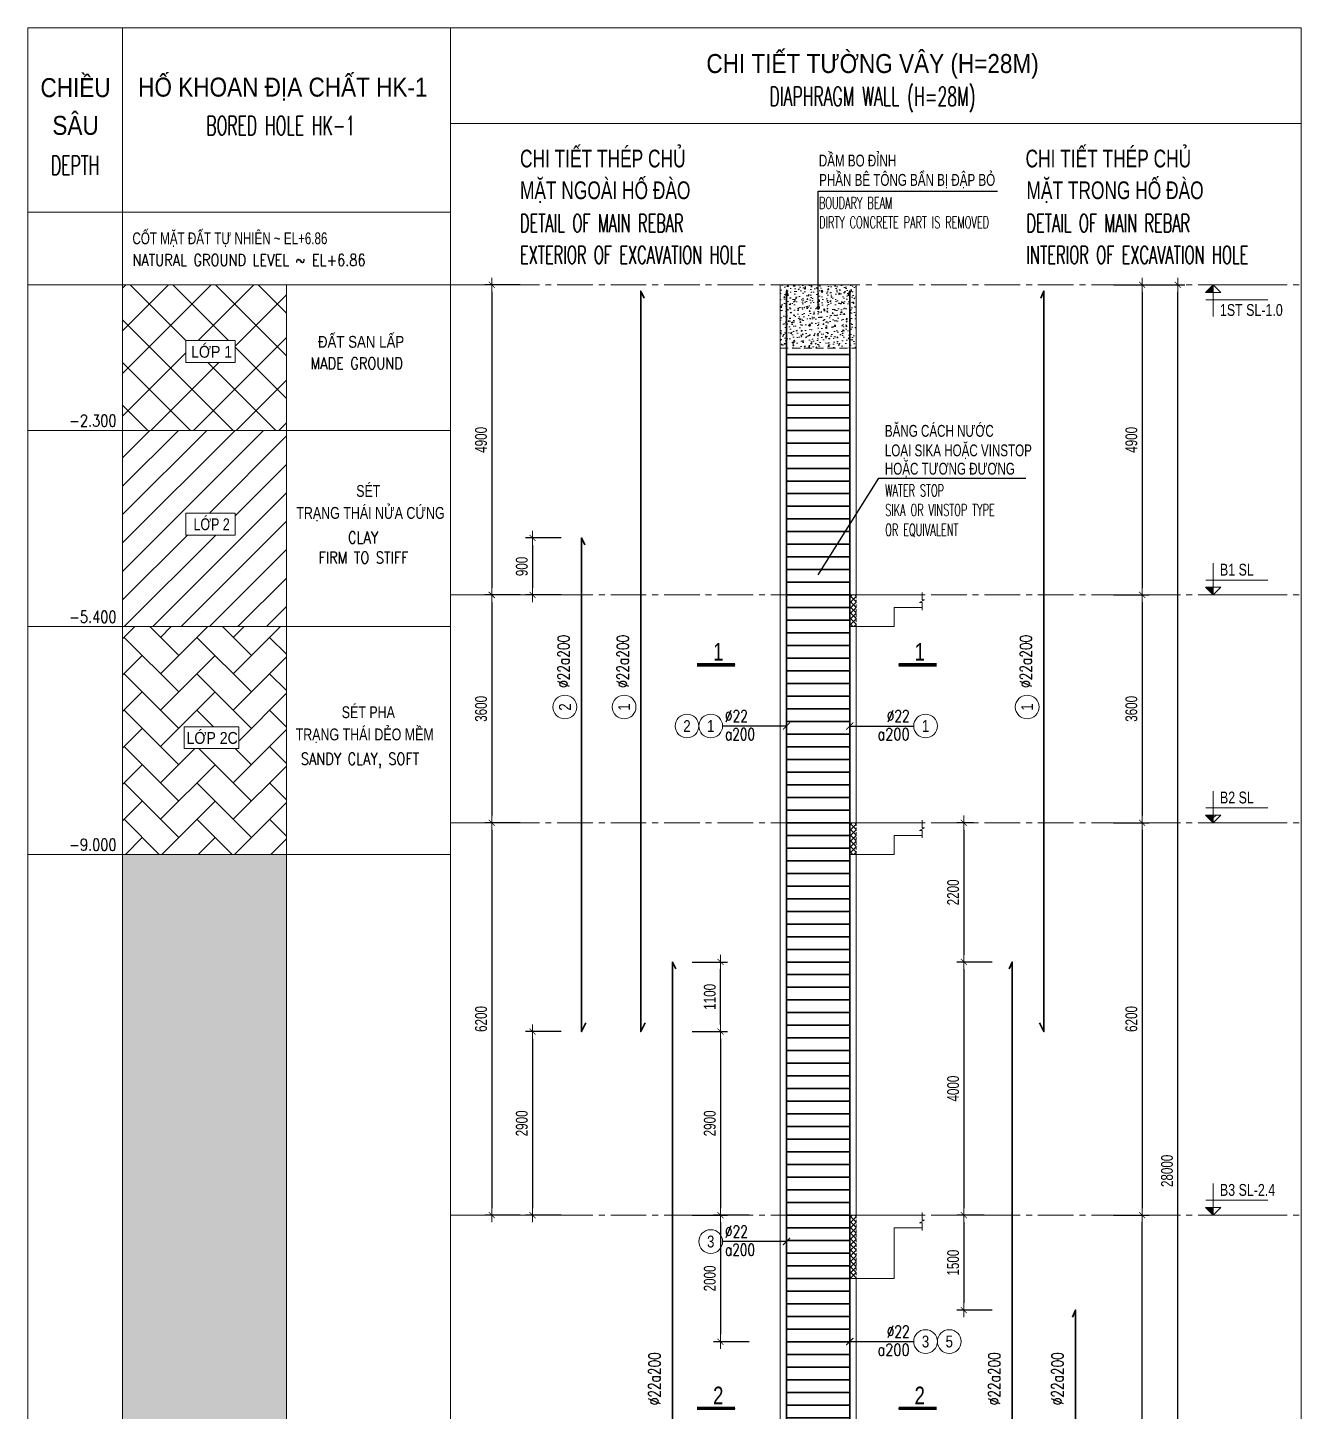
# Model space of a CAD drawing. Header units: millimetres. Extents: x -642477 to 1168880, y -27982 to 330379.
# Drawn here: x 169285 to 189406, y 82049 to 103911 of the extents above; entities that cross this region are included whole.
import ezdxf
from ezdxf.enums import TextEntityAlignment as Align

# ---------------------------------------------------------------- set-up
doc = ezdxf.new("R2010")
doc.units = ezdxf.units.MM
for name, pattern in [('CENTER2', [1.125, 0.75, -0.125, 0.125, -0.125]), ('HIDDEN', [0.375, 0.25, -0.125]), ('HIDDEN2', [4.7625, 3.175, -1.5875])]:
    doc.linetypes.add(name, pattern=pattern)
doc.layers.get('0').update_dxf_attribs({"lineweight": 20})
doc.layers.get('Defpoints').update_dxf_attribs({"color": 151, "lineweight": 9})
for name, color, linetype, lineweight in [('NDC_S_ANNO', 7, 'Continuous', 20), ('NDC_S_AXIS', 5, 'CENTER2', 13), ('NDC_S_BREAK-LINE', 1, 'Continuous', 15), ('NDC_S_CONTINUOUS', 3, 'Continuous', 20), ('NDC_S_DIM', 1, 'Continuous', 15), ('NDC_S_ENG TEXT', 2, 'Continuous', 20), ('NDC_S_ENG TITLE', 3, 'Continuous', 20), ('NDC_S_FOUNDATION NAME', 7, 'Continuous', 20), ('NDC_S_HATCH MATERIAL', 8, 'Continuous', 13), ('NDC_S_HIDDEN', 8, 'HIDDEN2', 13), ('NDC_S_LEADER', 1, 'Continuous', 15), ('NDC_S_LEVEL TEXT', 7, 'Continuous', 20), ('NDC_S_REBAR', 4, 'Continuous', 35), ('NDC_S_SYMBOL', 1, 'Continuous', 15), ('NDC_S_TEXT SYMBOL', 7, 'Continuous', 20), ('NDC_S_VN TEXT', 7, 'Continuous', 20), ('NDC_S_VN TITLE', 6, 'Continuous', 35), ('rev_20200806', 1, 'Continuous', 20)]:
    doc.layers.add(name, color=color, linetype=linetype, lineweight=lineweight)
doc.layers.get('rev_20200806').off()
doc.styles.add('ARIAL', font='arial.ttf', dxfattribs={"width": 0.8})
doc.styles.add('NDC_ANNO', font='', dxfattribs={"width": 0.8})
doc.styles.add('NDC_ARIAL', font='arial.ttf', dxfattribs={"width": 0.85})
doc.styles.add('NDC_DIM', font='', dxfattribs={"width": 0.75})
doc.styles.add('NDC_EN TXT', font='romans.shx', dxfattribs={"width": 0.8})
doc.styles.add('NDC_ROMANS', font='romans.shx', dxfattribs={"width": 0.8, "bigfont": 'vns.shx'})
doc.styles.get('NDC_ANNO').set_extended_font_data('Dotum')
doc.styles.get('NDC_DIM').set_extended_font_data('Dotum')
doc.dimstyles.new('NDC_dim_25', dxfattribs={"dimscale": 25, "dimtxt": 2.2, "dimasz": 1.5, "dimexe": 1.5, "dimexo": 2.5, "dimgap": 1, "dimtad": 1, "dimdec": 0, "dimzin": 0, "dimdsep": 46, "dimtxsty": 'NDC_DIM', "dimblk": 'DIMMARK', "dimcen": 0.09, "dimdle": 1.2, "dimclrd": 1, "dimclre": 1, "dimclrt": 3, "dimadec": 0, "dimazin": 0, "dimtfac": 1, "dimtdec": 0, "dimtix": 1, "dimtofl": 0, "dimtmove": 0, "dimatfit": 3, "dimfxl": 6, "dimfxlon": 1, "dimtolj": 1, "dimtzin": 0, "dimarcsym": 0})
doc.dimstyles.new('NDC_dim_75', dxfattribs={"dimscale": 75, "dimtxt": 2.5, "dimasz": 1.5, "dimexe": 1.5, "dimexo": 2.5, "dimgap": 1, "dimtad": 1, "dimdec": 0, "dimzin": 0, "dimdsep": 46, "dimtxsty": 'NDC_DIM', "dimblk": 'DIMMARK', "dimcen": 0.09, "dimdle": 1.2, "dimclrd": 1, "dimclre": 1, "dimclrt": 3, "dimadec": 0, "dimazin": 0, "dimtfac": 1, "dimtdec": 0, "dimtix": 1, "dimtofl": 0, "dimtmove": 0, "dimatfit": 3, "dimfxl": 6, "dimfxlon": 1, "dimtolj": 1, "dimtzin": 0, "dimarcsym": 0})

# ---------------------------------------------------------------- blocks, each defined once
blk = doc.blocks.new('*U191')
at = {"layer": 'NDC_S_ANNO', "color": 0, "linetype": 'ByBlock', "lineweight": -2}
blk.add_line((-4.36, 0), (1, 0), dxfattribs=at)
at = {"layer": 'NDC_S_ANNO', "ltscale": 0.005, "const_width": 0.5}
blk.add_lwpolyline([(1, 0), (-4.36, 0)], dxfattribs=at)
at = {"layer": 'NDC_S_TEXT SYMBOL', "linetype": 'ByBlock', "lineweight": -2, "style": 'NDC_ANNO', "width": 0.8}
blk.add_attdef('DETAIL', text='', height=2.5, dxfattribs=at).set_placement((-0.64, 1.82), align=Align.MIDDLE_RIGHT)
blk = doc.blocks.new('*U422')
at = {"layer": 'NDC_S_REBAR', "ltscale": 80}
blk.add_line((-500, 0), (500, 0), dxfattribs=at)
blk = doc.blocks.new('*U423')
at = {"layer": 'NDC_S_DIM', "color": 0, "linetype": 'ByBlock', "lineweight": -2, "transparency": 16777216}
for p in [(0, 26800), (0, 26600), (0, 26400), (0, 26200), (0, 26000), (0, 25800), (0, 25600), (0, 25400), (0, 25200), (0, 25000), (0, 24800), (0, 24600), (0, 24400), (0, 24200), (0, 24000), (0, 23800), (0, 23600), (0, 23400), (0, 23200), (0, 23000), (0, 22800), (0, 22600), (0, 22400), (0, 22200), (0, 22000), (0, 21800), (0, 21600), (0, 21400), (0, 21200), (0, 21000), (0, 20800), (0, 20600), (0, 20400), (0, 20200), (0, 20000), (0, 19800), (0, 19600), (0, 19400), (0, 19200), (0, 19000), (0, 18800), (0, 18600), (0, 18400), (0, 18200), (0, 18000), (0, 17800), (0, 17600), (0, 17400), (0, 17200), (0, 17000), (0, 16800), (0, 16600), (0, 16400), (0, 16200), (0, 16000), (0, 15800), (0, 15600), (0, 15400), (0, 15200), (0, 15000), (0, 14800), (0, 14600), (0, 14400), (0, 14200), (0, 14000), (0, 13800), (0, 13600), (0, 13400), (0, 13200), (0, 13000), (0, 12800), (0, 12600), (0, 12400), (0, 12200), (0, 12000), (0, 11800), (0, 11600), (0, 11400), (0, 11200), (0, 11000), (0, 10800), (0, 10600), (0, 10400), (0, 10200), (0, 10000), (0, 9800), (0, 9600), (0, 9400), (0, 9200), (0, 9000), (0, 8800), (0, 8600), (0, 8400), (0, 8200), (0, 8000), (0, 7800), (0, 7600), (0, 7400), (0, 7200), (0, 7000), (0, 6800), (0, 6600), (0, 6400), (0, 6200), (0, 6000), (0, 5800), (0, 5600), (0, 5400), (0, 5200), (0, 5000), (0, 4800), (0, 4600), (0, 4400), (0, 4200), (0, 4000), (0, 3800), (0, 3600), (0, 3400), (0, 3200), (0, 3000), (0, 2800), (0, 2600), (0, 2400), (0, 2200), (0, 2000), (0, 1800), (0, 1600), (0, 1400), (0, 1200), (0, 1000), (0, 800), (0, 600), (0, 400), (0, 200), (0, 0)]:
    blk.add_blockref('*U422', p, dxfattribs=at)
blk = doc.blocks.new('DIMMARK')
at = {"layer": 'NDC_S_DIM', "color": 1}
blk.add_line((-1.5, 0), (1, 0), dxfattribs=at)
at = {"layer": 'NDC_S_DIM', "color": 2, "const_width": 0.1}
blk.add_lwpolyline([(-0.424, -0.424), (0.424, 0.424)], dxfattribs=at)
blk = doc.blocks.new('*D431')
at = {"layer": 'Defpoints', "color": 0, "ltscale": 100, "transparency": 16777216}
for p in [(183485, 99848), (183485, 94948), (186891, 94948)]:
    blk.add_point(p, dxfattribs=at)
at = {"layer": 'NDC_S_DIM', "color": 1, "lineweight": -2, "ltscale": 100, "transparency": 16777216}
for p, q in [((186441, 99848), (187003, 99848)), ((186891, 99736), (186891, 95061)), ((186441, 94948), (187003, 94948))]:
    blk.add_line(p, q, dxfattribs=at)
at = {"layer": 'NDC_S_DIM', "color": 1, "lineweight": -2, "ltscale": 100, "transparency": 16777216, "xscale": 112.5, "yscale": 112.5, "zscale": 112.5}
for p, rotation in [((186891, 99848), 90), ((186891, 94948), 270)]:
    blk.add_blockref('DIMMARK', p, dxfattribs=dict(at, rotation=rotation))
at = {"layer": 'NDC_S_DIM', "color": 3, "ltscale": 100, "transparency": 16777216, "insert": (186722, 97398), "char_height": 187.5, "attachment_point": 5, "rotation": 90, "style": 'NDC_DIM'}
blk.add_mtext('\\A1;4900', dxfattribs=at)
blk = doc.blocks.new('*D432')
at = {"layer": 'Defpoints', "color": 0, "ltscale": 100, "transparency": 16777216}
for p in [(183485, 94948), (183485, 91348), (186891, 91348)]:
    blk.add_point(p, dxfattribs=at)
at = {"layer": 'NDC_S_DIM', "color": 1, "lineweight": -2, "ltscale": 100, "transparency": 16777216}
for p, q in [((186441, 94948), (187003, 94948)), ((186891, 94836), (186891, 91461)), ((186441, 91348), (187003, 91348))]:
    blk.add_line(p, q, dxfattribs=at)
at = {"layer": 'NDC_S_DIM', "color": 1, "lineweight": -2, "ltscale": 100, "transparency": 16777216, "xscale": 112.5, "yscale": 112.5, "zscale": 112.5}
for p, rotation in [((186891, 94948), 90), ((186891, 91348), 270)]:
    blk.add_blockref('DIMMARK', p, dxfattribs=dict(at, rotation=rotation))
at = {"layer": 'NDC_S_DIM', "color": 3, "ltscale": 100, "transparency": 16777216, "insert": (186722, 93148), "char_height": 187.5, "attachment_point": 5, "rotation": 90, "style": 'NDC_DIM'}
blk.add_mtext('\\A1;3600', dxfattribs=at)
blk = doc.blocks.new('*D433')
at = {"layer": 'Defpoints', "color": 0, "ltscale": 100, "transparency": 16777216}
for p in [(183485, 91348), (183485, 85148), (186891, 85148)]:
    blk.add_point(p, dxfattribs=at)
at = {"layer": 'NDC_S_DIM', "color": 1, "lineweight": -2, "ltscale": 100, "transparency": 16777216}
for p, q in [((186441, 91348), (187003, 91348)), ((186891, 91236), (186891, 85261)), ((186441, 85148), (187003, 85148))]:
    blk.add_line(p, q, dxfattribs=at)
at = {"layer": 'NDC_S_DIM', "color": 1, "lineweight": -2, "ltscale": 100, "transparency": 16777216, "xscale": 112.5, "yscale": 112.5, "zscale": 112.5}
for p, rotation in [((186891, 91348), 90), ((186891, 85148), 270)]:
    blk.add_blockref('DIMMARK', p, dxfattribs=dict(at, rotation=rotation))
at = {"layer": 'NDC_S_DIM', "color": 3, "ltscale": 100, "transparency": 16777216, "insert": (186722, 88248), "char_height": 187.5, "attachment_point": 5, "rotation": 90, "style": 'NDC_DIM'}
blk.add_mtext('\\A1;6200', dxfattribs=at)
blk = doc.blocks.new('*D434')
at = {"layer": 'Defpoints', "color": 0, "ltscale": 100, "transparency": 16777216}
for p in [(183485, 99848), (187453, 99848), (183485, 71848)]:
    blk.add_point(p, dxfattribs=at)
at = {"layer": 'NDC_S_DIM', "color": 1, "lineweight": -2, "ltscale": 100, "transparency": 16777216}
for p, q in [((187003, 99848), (187566, 99848)), ((187453, 71961), (187453, 99736)), ((187003, 71848), (187566, 71848))]:
    blk.add_line(p, q, dxfattribs=at)
at = {"layer": 'NDC_S_DIM', "color": 1, "lineweight": -2, "ltscale": 100, "transparency": 16777216, "xscale": 112.5, "yscale": 112.5, "zscale": 112.5}
for p, rotation in [((187453, 99848), 90), ((187453, 71848), 270)]:
    blk.add_blockref('DIMMARK', p, dxfattribs=dict(at, rotation=rotation))
at = {"layer": 'NDC_S_DIM', "color": 3, "ltscale": 100, "transparency": 16777216, "insert": (187285, 85848), "char_height": 187.5, "attachment_point": 5, "rotation": 90, "style": 'NDC_DIM'}
blk.add_mtext('\\A1;28000', dxfattribs=at)
blk = doc.blocks.new('kata_block_CT')
at = {"layer": 'NDC_S_ANNO'}
blk.add_hatch(color=3, dxfattribs=at).paths.add_polyline_path([(0, 1.6), (-1.61, 1.6), (0, 0)])
at = {"layer": 'NDC_S_ANNO', "ltscale": 50}
h = blk.add_hatch(dxfattribs=at)
h.set_pattern_fill('ANSI31', color=256, scale=1.406, style=0)
h.paths.add_polyline_path([(0, 1.6), (0, 0), (1.61, 1.6)])
for p, q in [((-1.59, 3.14), (11.47, 3.14)), ((11.56, 0), (-1.64, 0))]:
    blk.add_line(p, q, dxfattribs=at)
for points in [[(0, 6.69), (0, 0)], [(0, 0), (-1.61, 1.6), (0, 1.6)], [(0, 0), (1.61, 1.6), (0, 1.6)]]:
    blk.add_lwpolyline(points, dxfattribs=at)
at = {"layer": 'NDC_S_ANNO', "color": 8, "ltscale": 50}
blk.add_lwpolyline([(0, 0), (-1.61, 1.6), (0, 1.6)], dxfattribs=at)
at = {"layer": 'NDC_S_TEXT SYMBOL', "color": 3, "style": 'NDC_ANNO', "width": 0.8}
blk.add_attdef('CT', (1.41, 4.07), '', height=2.5, dxfattribs=at)
blk = doc.blocks.new('*D424')
at = {"layer": 'Defpoints', "color": 0, "ltscale": 100, "transparency": 16777216}
for p in [(183485, 85148), (186891, 85148), (183485, 71848)]:
    blk.add_point(p, dxfattribs=at)
at = {"layer": 'NDC_S_DIM', "color": 1, "lineweight": -2, "ltscale": 100, "transparency": 16777216}
for p, q in [((186441, 85148), (187003, 85148)), ((186891, 71961), (186891, 85036)), ((186441, 71848), (187003, 71848))]:
    blk.add_line(p, q, dxfattribs=at)
at = {"layer": 'NDC_S_DIM', "color": 1, "lineweight": -2, "ltscale": 100, "transparency": 16777216, "xscale": 112.5, "yscale": 112.5, "zscale": 112.5}
for p, rotation in [((186891, 85148), 90), ((186891, 71848), 270)]:
    blk.add_blockref('DIMMARK', p, dxfattribs=dict(at, rotation=rotation))
at = {"layer": 'NDC_S_DIM', "color": 3, "ltscale": 100, "transparency": 16777216, "insert": (186722, 78498), "char_height": 187.5, "attachment_point": 5, "rotation": 90, "style": 'NDC_DIM'}
blk.add_mtext('\\A1;13300', dxfattribs=at)
blk = doc.blocks.new('*D425')
at = {"layer": 'Defpoints', "color": 0, "ltscale": 100, "transparency": 16777216}
for p in [(177531, 99848), (176617, 94948), (177531, 94948)]:
    blk.add_point(p, dxfattribs=at)
at = {"layer": 'NDC_S_DIM', "color": 1, "lineweight": -2, "ltscale": 100, "transparency": 16777216}
for p, q in [((177067, 99848), (176505, 99848)), ((176617, 99736), (176617, 95061)), ((177067, 94948), (176505, 94948))]:
    blk.add_line(p, q, dxfattribs=at)
at = {"layer": 'NDC_S_DIM', "color": 1, "lineweight": -2, "ltscale": 100, "transparency": 16777216, "xscale": 112.5, "yscale": 112.5, "zscale": 112.5}
for p, rotation in [((176617, 99848), 90), ((176617, 94948), 270)]:
    blk.add_blockref('DIMMARK', p, dxfattribs=dict(at, rotation=rotation))
at = {"layer": 'NDC_S_DIM', "color": 3, "ltscale": 100, "transparency": 16777216, "insert": (176448, 97398), "char_height": 187.5, "attachment_point": 5, "rotation": 90, "style": 'NDC_DIM'}
blk.add_mtext('\\A1;4900', dxfattribs=at)
blk = doc.blocks.new('*D426')
at = {"layer": 'Defpoints', "color": 0, "ltscale": 100, "transparency": 16777216}
for p in [(177531, 94948), (176617, 91348), (177531, 91348)]:
    blk.add_point(p, dxfattribs=at)
at = {"layer": 'NDC_S_DIM', "color": 1, "lineweight": -2, "ltscale": 100, "transparency": 16777216}
for p, q in [((177067, 94948), (176505, 94948)), ((176617, 94836), (176617, 91461)), ((177067, 91348), (176505, 91348))]:
    blk.add_line(p, q, dxfattribs=at)
at = {"layer": 'NDC_S_DIM', "color": 1, "lineweight": -2, "ltscale": 100, "transparency": 16777216, "xscale": 112.5, "yscale": 112.5, "zscale": 112.5}
for p, rotation in [((176617, 94948), 90), ((176617, 91348), 270)]:
    blk.add_blockref('DIMMARK', p, dxfattribs=dict(at, rotation=rotation))
at = {"layer": 'NDC_S_DIM', "color": 3, "ltscale": 100, "transparency": 16777216, "insert": (176448, 93148), "char_height": 187.5, "attachment_point": 5, "rotation": 90, "style": 'NDC_DIM'}
blk.add_mtext('\\A1;3600', dxfattribs=at)
blk = doc.blocks.new('*D427')
at = {"layer": 'Defpoints', "color": 0, "ltscale": 100, "transparency": 16777216}
for p in [(177531, 91348), (176617, 85148), (177531, 85148)]:
    blk.add_point(p, dxfattribs=at)
at = {"layer": 'NDC_S_DIM', "color": 1, "lineweight": -2, "ltscale": 100, "transparency": 16777216}
for p, q in [((177067, 91348), (176505, 91348)), ((176617, 91236), (176617, 85261)), ((177067, 85148), (176505, 85148))]:
    blk.add_line(p, q, dxfattribs=at)
at = {"layer": 'NDC_S_DIM', "color": 1, "lineweight": -2, "ltscale": 100, "transparency": 16777216, "xscale": 112.5, "yscale": 112.5, "zscale": 112.5}
for p, rotation in [((176617, 91348), 90), ((176617, 85148), 270)]:
    blk.add_blockref('DIMMARK', p, dxfattribs=dict(at, rotation=rotation))
at = {"layer": 'NDC_S_DIM', "color": 3, "ltscale": 100, "transparency": 16777216, "insert": (176448, 88248), "char_height": 187.5, "attachment_point": 5, "rotation": 90, "style": 'NDC_DIM'}
blk.add_mtext('\\A1;6200', dxfattribs=at)
blk = doc.blocks.new('*U367')
blk.add_circle((-2.5, 0), 2.5)
at = {"layer": 'NDC_S_VN TEXT', "color": 3, "style": 'NDC_EN TXT', "width": 0.75}
for tag, p in [('DK1', (0.5, 0.85)), ('KC1', (0.5, -2.97))]:
    blk.add_attdef(tag, p, '', height=2.5, dxfattribs=at)
at = {"layer": 'NDC_S_VN TEXT', "color": 7, "style": 'ARIAL', "width": 0.8}
blk.add_attdef('SH2', text='', height=2.5, dxfattribs=at).set_placement((-2.5, 0), align=Align.MIDDLE)
blk = doc.blocks.new('*D428')
at = {"layer": 'Defpoints', "color": 0, "ltscale": 100, "transparency": 16777216}
for p in [(178972, 89148), (180231, 89148), (178972, 88048)]:
    blk.add_point(p, dxfattribs=at)
at = {"layer": 'NDC_S_DIM', "color": 1, "lineweight": -2, "ltscale": 100, "transparency": 16777216}
for p, q in [((179781, 89148), (180343, 89148)), ((180231, 88161), (180231, 89036)), ((179781, 88048), (180343, 88048))]:
    blk.add_line(p, q, dxfattribs=at)
at = {"layer": 'NDC_S_DIM', "color": 1, "lineweight": -2, "ltscale": 100, "transparency": 16777216, "xscale": 112.5, "yscale": 112.5, "zscale": 112.5}
for p, rotation in [((180231, 89148), 90), ((180231, 88048), 270)]:
    blk.add_blockref('DIMMARK', p, dxfattribs=dict(at, rotation=rotation))
at = {"layer": 'NDC_S_DIM', "color": 3, "ltscale": 100, "transparency": 16777216, "insert": (180062, 88598), "char_height": 187.5, "attachment_point": 5, "rotation": 90, "style": 'NDC_DIM'}
blk.add_mtext('\\A1;1100', dxfattribs=at)
blk = doc.blocks.new('*D430')
at = {"layer": 'Defpoints', "color": 0, "ltscale": 100, "transparency": 16777216}
for p in [(178972, 88048), (178972, 85148), (180231, 85148)]:
    blk.add_point(p, dxfattribs=at)
at = {"layer": 'NDC_S_DIM', "color": 1, "lineweight": -2, "ltscale": 100, "transparency": 16777216}
for p, q in [((179781, 88048), (180343, 88048)), ((180231, 87936), (180231, 85261)), ((179781, 85148), (180343, 85148))]:
    blk.add_line(p, q, dxfattribs=at)
at = {"layer": 'NDC_S_DIM', "color": 1, "lineweight": -2, "ltscale": 100, "transparency": 16777216, "xscale": 112.5, "yscale": 112.5, "zscale": 112.5}
for p, rotation in [((180231, 88048), 90), ((180231, 85148), 270)]:
    blk.add_blockref('DIMMARK', p, dxfattribs=dict(at, rotation=rotation))
at = {"layer": 'NDC_S_DIM', "color": 3, "ltscale": 100, "transparency": 16777216, "insert": (180062, 86598), "char_height": 187.5, "attachment_point": 5, "rotation": 90, "style": 'NDC_DIM'}
blk.add_mtext('\\A1;2900', dxfattribs=at)
blk = doc.blocks.new('*U366')
blk.add_circle((2.5, 0), 2.5)
at = {"layer": 'NDC_S_VN TEXT', "color": 3, "style": 'NDC_EN TXT'}
for tag, width, p in [('DK2', 0.75, (-0.85, 0.85)), ('KC2', 0.8, (-0.85, -2.97))]:
    blk.add_attdef(tag, text='', height=2.5, dxfattribs=dict(at, width=width)).set_placement(p, align=Align.RIGHT)
at = {"layer": 'NDC_S_VN TEXT', "color": 7, "style": 'ARIAL', "width": 0.8}
blk.add_attdef('SH3', text='', height=2.5, dxfattribs=at).set_placement((2.5, 0), align=Align.MIDDLE)
blk = doc.blocks.new('*D435')
at = {"layer": 'Defpoints', "color": 0, "ltscale": 100, "transparency": 16777216}
for p in [(178035, 88048), (177261, 85148), (178035, 85148)]:
    blk.add_point(p, dxfattribs=at)
at = {"layer": 'NDC_S_DIM', "color": 1, "lineweight": -2, "ltscale": 100, "transparency": 16777216}
for p, q in [((177711, 88048), (177148, 88048)), ((177261, 87936), (177261, 85261)), ((177711, 85148), (177148, 85148))]:
    blk.add_line(p, q, dxfattribs=at)
at = {"layer": 'NDC_S_DIM', "color": 1, "lineweight": -2, "ltscale": 100, "transparency": 16777216, "xscale": 112.5, "yscale": 112.5, "zscale": 112.5}
for p, rotation in [((177261, 88048), 90), ((177261, 85148), 270)]:
    blk.add_blockref('DIMMARK', p, dxfattribs=dict(at, rotation=rotation))
at = {"layer": 'NDC_S_DIM', "color": 3, "ltscale": 100, "transparency": 16777216, "insert": (177092, 86598), "char_height": 187.5, "attachment_point": 5, "rotation": 90, "style": 'NDC_DIM'}
blk.add_mtext('\\A1;2900', dxfattribs=at)
blk = doc.blocks.new('*D436')
at = {"layer": 'Defpoints', "color": 0, "ltscale": 100, "transparency": 16777216}
for p in [(178035, 95848), (177261, 94948), (178035, 94948)]:
    blk.add_point(p, dxfattribs=at)
at = {"layer": 'NDC_S_DIM', "color": 1, "lineweight": -2, "ltscale": 100, "transparency": 16777216}
for p, q in [((177711, 95848), (177148, 95848)), ((177261, 95736), (177261, 95061)), ((177711, 94948), (177148, 94948))]:
    blk.add_line(p, q, dxfattribs=at)
at = {"layer": 'NDC_S_DIM', "color": 1, "lineweight": -2, "ltscale": 100, "transparency": 16777216, "xscale": 112.5, "yscale": 112.5, "zscale": 112.5}
for p, rotation in [((177261, 95848), 90), ((177261, 94948), 270)]:
    blk.add_blockref('DIMMARK', p, dxfattribs=dict(at, rotation=rotation))
at = {"layer": 'NDC_S_DIM', "color": 3, "ltscale": 100, "transparency": 16777216, "insert": (177092, 95398), "char_height": 187.5, "attachment_point": 5, "rotation": 90, "style": 'NDC_DIM'}
blk.add_mtext('\\A1;900', dxfattribs=at)
blk = doc.blocks.new('*D437')
at = {"layer": 'Defpoints', "color": 0, "ltscale": 100, "transparency": 16777216}
for p in [(184413, 91348), (184075, 89148), (184840, 89148)]:
    blk.add_point(p, dxfattribs=at)
at = {"layer": 'NDC_S_DIM', "color": 1, "lineweight": -2, "ltscale": 100, "transparency": 16777216}
for p, q in [((184225, 91348), (183962, 91348)), ((184075, 91236), (184075, 89261)), ((184525, 89148), (183962, 89148))]:
    blk.add_line(p, q, dxfattribs=at)
at = {"layer": 'NDC_S_DIM', "color": 1, "lineweight": -2, "ltscale": 100, "transparency": 16777216, "xscale": 112.5, "yscale": 112.5, "zscale": 112.5}
for p, rotation in [((184075, 91348), 90), ((184075, 89148), 270)]:
    blk.add_blockref('DIMMARK', p, dxfattribs=dict(at, rotation=rotation))
at = {"layer": 'NDC_S_DIM', "color": 3, "ltscale": 100, "transparency": 16777216, "insert": (183906, 90248), "char_height": 187.5, "attachment_point": 5, "rotation": 90, "style": 'NDC_DIM'}
blk.add_mtext('\\A1;2200', dxfattribs=at)
blk = doc.blocks.new('*D438')
at = {"layer": 'Defpoints', "color": 0, "ltscale": 100, "transparency": 16777216}
for p in [(184840, 89148), (184075, 85148), (184582, 85148)]:
    blk.add_point(p, dxfattribs=at)
at = {"layer": 'NDC_S_DIM', "color": 1, "lineweight": -2, "ltscale": 100, "transparency": 16777216}
for p, q in [((184525, 89148), (183962, 89148)), ((184075, 89036), (184075, 85261)), ((184394, 85148), (183962, 85148))]:
    blk.add_line(p, q, dxfattribs=at)
at = {"layer": 'NDC_S_DIM', "color": 1, "lineweight": -2, "ltscale": 100, "transparency": 16777216, "xscale": 112.5, "yscale": 112.5, "zscale": 112.5}
for p, rotation in [((184075, 89148), 90), ((184075, 85148), 270)]:
    blk.add_blockref('DIMMARK', p, dxfattribs=dict(at, rotation=rotation))
at = {"layer": 'NDC_S_DIM', "color": 3, "ltscale": 100, "transparency": 16777216, "insert": (183906, 87148), "char_height": 187.5, "attachment_point": 5, "rotation": 90, "style": 'NDC_DIM'}
blk.add_mtext('\\A1;4000', dxfattribs=at)
blk = doc.blocks.new('*D439')
at = {"layer": 'Defpoints', "color": 0, "ltscale": 100, "transparency": 16777216}
for p in [(184582, 85148), (184075, 83648), (185840, 83648)]:
    blk.add_point(p, dxfattribs=at)
at = {"layer": 'NDC_S_DIM', "color": 1, "lineweight": -2, "ltscale": 100, "transparency": 16777216}
for p, q in [((184394, 85148), (183962, 85148)), ((184075, 85036), (184075, 83761)), ((184525, 83648), (183962, 83648))]:
    blk.add_line(p, q, dxfattribs=at)
at = {"layer": 'NDC_S_DIM', "color": 1, "lineweight": -2, "ltscale": 100, "transparency": 16777216, "xscale": 112.5, "yscale": 112.5, "zscale": 112.5}
for p, rotation in [((184075, 85148), 90), ((184075, 83648), 270)]:
    blk.add_blockref('DIMMARK', p, dxfattribs=dict(at, rotation=rotation))
at = {"layer": 'NDC_S_DIM', "color": 3, "ltscale": 100, "transparency": 16777216, "insert": (183906, 84398), "char_height": 187.5, "attachment_point": 5, "rotation": 90, "style": 'NDC_DIM'}
blk.add_mtext('\\A1;1500', dxfattribs=at)
blk = doc.blocks.new('hk1')
at = {"layer": 'NDC_S_HATCH MATERIAL', "ltscale": 100}
h = blk.add_hatch(dxfattribs=at)
h.set_pattern_fill('ANSI37', color=256, scale=150, angle=90)
h.set_pattern_definition([(135, (178280.06, 324162.64), (-336.7596, -336.7596), []), (225, (178280.06, 324162.64), (336.7596, -336.7596), [])])
h.paths.add_polyline_path([(4089, -4063), (1500, -4063), (1500, -6363), (4089, -6363)])
h.paths.add_polyline_path([(2499, -5290), (2499, -4944), (3277, -4944), (3277, -5290)], flags=16)
h = blk.add_hatch(dxfattribs=at)
h.set_pattern_fill('ANSI31', color=256, scale=100)
h.set_pattern_definition([(45, (58959.74, -110349.52), (-224.5064, 224.5064), [])])
h.paths.add_polyline_path([(4089, -6363), (1500, -6363), (1500, -9463), (4089, -9463)])
h.paths.add_polyline_path([(2499, -8016), (2499, -7669), (3277, -7669), (3277, -8016)], flags=16)
h = blk.add_hatch(dxfattribs=at)
h.set_pattern_fill('AR-HBONE', color=256, scale=4)
h.set_pattern_definition([(45, (178280.06, 324171.05), (6e-14, 574.7364), [1219.2, -406.4]), (135, (178567.43, 324458.4), (6e-14, 574.7364), [1219.2, -406.4])])
h.paths.add_polyline_path([(4089, -9463), (1500, -9463), (1500, -13063), (4089, -13063)])
h.paths.add_polyline_path([(2474, -11391), (2474, -11045), (3334, -11045), (3334, -11391)], flags=16)
h = blk.add_hatch(dxfattribs=at)
h.set_pattern_fill('AR-CONC', color=256, scale=4)
h.set_pattern_definition([(50, (178280.06, 321582.73), (728.7387, -63.7563), [76.2, -838.2]), (355, (178280.1, 321582.7), (-140.9737, 764.2274), [60.96, -670.5623]), (100.45144, (178340.8, 321577.4), (587.765, 700.471), [64.76, -712.361]), (46.1842, (178280.1, 321785.9), (1084.3162, -168.1693), [114.3, -1257.3]), (96.63556, (178370.4, 321771.9), (949.6165, 989.7045), [97.14, -1068.5424]), (351.18415, (178280.1, 321785.9), (949.6165, 989.7045), [91.44, -1005.839]), (21, (178381.66, 321735.13), (606.4576, -409.0608), [76.2, -838.2]), (326, (178381.7, 321735.1), (247.2081, 736.7519), [60.96, -670.56]), (71.45144, (178432.2, 321701.05), (853.6657, 327.6911), [64.76, -712.3598]), (37.5, (178280.06, 321582.73), (12.35441, 338.22016), [0, -662.432, 0, -680.72, 0, -673.1]), (7.5, (178280.06, 321582.73), (267.27865, 400.7223), [0, -388.112, 0, -647.192, 0, -256.54]), (327.5, (178053.5, 321582.73), (542.36238, -22.91498), [0, -254, 0, -792.48, 0, -1051.56]), (317.5, (177951.9, 321582.73), (592.5167, 101.70596), [0, -330.2, 0, -526.288, 0, -746.76])])
h.paths.add_polyline_path([(4089, -13063), (1500, -13063), (1500, -37063), (4089, -37063)])
h.paths.add_polyline_path([(3277, -24890), (3277, -25236), (2499, -25236), (2499, -24890)], flags=16)
h = blk.add_hatch(dxfattribs=at)
h.set_pattern_fill('CROSS', color=256, scale=60)
h.set_pattern_definition([(0, (178280.06, 323492.3), (381, 381), [190.5, -571.5]), (90, (178375.3, 323397.07), (-381, 381), [190.5, -571.5])])
h.paths.add_polyline_path([(4089, -37063), (1500, -37063), (1500, -40178), (4089, -40178)])
h.paths.add_polyline_path([(2499, -38794), (2499, -38447), (3277, -38447), (3277, -38794)], flags=16)
at = {"layer": 'NDC_S_CONTINUOUS'}
for p, q in [((0, -40178), (0, 0)), ((1500, -40178), (1500, 0)), ((6679, -40178), (6679, 0)), ((6679, -4063), (0, -4063)), ((4089, -40178), (4089, -4063)), ((6679, -6363), (0, -6363)), ((1500, -6363), (300, -6363)), ((1500, -9463), (0, -9463)), ((6679, -9463), (1500, -9463)), ((6679, -9463), (1500, -9463)), ((1500, -13063), (0, -13063)), ((6679, -13063), (1500, -13063)), ((6679, -13063), (1500, -13063)), ((1500, -37063), (0, -37063)), ((6679, -37063), (1500, -37063)), ((6679, -40178), (0, -40178))]:
    blk.add_line(p, q, dxfattribs=at)
for points in [[(0, 0), (6679, 0)], [(6679, -2914), (0, -2914)]]:
    blk.add_lwpolyline(points, dxfattribs=at)
at = {"layer": 'NDC_S_DIM'}
for points in [[(2499, -4944), (3277, -4944), (3277, -5290), (2499, -5290)], [(2499, -7669), (3277, -7669), (3277, -8016), (2499, -8016)], [(2474, -11045), (3334, -11045), (3334, -11391), (2474, -11391)], [(2499, -24890), (3277, -24890), (3277, -25236), (2499, -25236)], [(2499, -38447), (3277, -38447), (3277, -38794), (2499, -38794)]]:
    blk.add_lwpolyline(points, close=True, dxfattribs=at)
at = {"layer": 'NDC_S_ENG TEXT', "style": 'NDC_ROMANS', "width": 0.8}
for s, p in [('-2.300', (1404, -6209)), ('-5.400', (1404, -9309)), ('-9.000', (1404, -12909)), ('-33.000', (1404, -36909))]:
    blk.add_text(s, height=187.5, dxfattribs=at).set_placement(p, align=Align.MIDDLE_RIGHT)
at = {"layer": 'NDC_S_ENG TITLE', "style": 'NDC_EN TXT', "width": 0.6}
for s, p in [('BORED HOLE HK-1', (3999, -1547)), ('DEPTH', (751, -2176))]:
    blk.add_text(s, height=300, dxfattribs=at).set_placement(p, align=Align.MIDDLE)
at = {"layer": 'NDC_S_FOUNDATION NAME', "style": 'NDC_ARIAL', "width": 0.7}
blk.add_text('CỐT MẶT ĐẤT TỰ NHIÊN ~ EL+6.86', height=187.5, dxfattribs=at).set_placement((1655, -3422))
at = {"layer": 'NDC_S_VN TEXT', "style": 'NDC_EN TXT', "width": 0.8}
blk.add_text('NATURAL GROUND LEVEL ~ EL+6.86', height=187.5, dxfattribs=at).set_placement((1655, -3765))
at = {"layer": 'NDC_S_VN TEXT'}
for s, style, width, p in [('ĐẤT SAN LẤP', 'NDC_ARIAL', 0.8, (4586, -4964)), ('MADE GROUND', 'NDC_EN TXT', 0.8, (4467, -5304)), ('SÉT', 'NDC_ARIAL', 0.75, (5190, -7320)), ('TRẠNG THÁI NỬA CỨNG', 'NDC_ARIAL', 0.75, (4244, -7667)), ('CLAY', 'NDC_EN TXT', 0.8, (5060, -8055)), ('FIRM TO STIFF', 'NDC_EN TXT', 0.8, (4594, -8373)), ('SÉT PHA', 'NDC_ARIAL', 0.75, (4961, -10816)), ('TRẠNG THÁI DẺO MỀM', 'NDC_ARIAL', 0.75, (4233, -11167)), ('SANDY CLAY, SOFT', 'NDC_EN TXT', 0.8, (4315, -11552)), ('CÁT HẠT MỊN', 'NDC_ARIAL', 0.75, (4822, -24597)), ('TRẠNG THÁI CHẶT VỪA', 'NDC_ARIAL', 0.75, (4247, -24951)), ('FINE SAND-COARSE SAND', 'NDC_EN TXT', 0.6, (4286, -25439)), ('MEDIUM DENSE', 'NDC_EN TXT', 0.8, (4338, -25807)), ('CÁT HẠT MỊN', 'NDC_ARIAL', 0.75, (4533, -38078)), ('TRẠNG THÁI CHẶT ', 'NDC_ARIAL', 0.75, (4430, -38448)), ('FINE SAND-COARSE SAND', 'NDC_EN TXT', 0.6, (4221, -38865)), ('DENSE', 'NDC_EN TXT', 0.8, (4688, -39200))]:
    blk.add_text(s, height=187.5, dxfattribs=dict(at, style=style, width=width)).set_placement(p, align=Align.MIDDLE_LEFT)
at = {"layer": 'NDC_S_VN TITLE', "style": 'NDC_ARIAL'}
for s, height, width, p in [('CHIỀU', 300, 0.85, (756, -904)), ('HỐ KHOAN ĐỊA CHẤT HK-1', 300, 0.85, (4031, -927)), ('SÂU', 300, 0.85, (756, -1505)), ('LỚP 1', 187.5, 0.85, (2906, -5098)), ('LỚP 2', 187.5, 0.75, (2906, -7823)), ('LỚP 2C', 187.5, 0.85, (2914, -11199)), ('LỚP 3', 187.5, 0.85, (2906, -25044)), ('LỚP 4', 187.5, 0.85, (2906, -38601))]:
    blk.add_text(s, height=height, dxfattribs=dict(at, width=width)).set_placement(p, align=Align.MIDDLE)
blk = doc.blocks.new('*D2849')
at = {"layer": 'Defpoints', "color": 0, "ltscale": 100, "transparency": 16777216}
for p in [(181005, 85148), (180231, 83148), (181001, 83148)]:
    blk.add_point(p, dxfattribs=at)
at = {"layer": 'NDC_S_DIM', "color": 1, "lineweight": -2, "ltscale": 100, "transparency": 16777216}
for p, q in [((180681, 85148), (180118, 85148)), ((180231, 85036), (180231, 83261)), ((180681, 83148), (180118, 83148))]:
    blk.add_line(p, q, dxfattribs=at)
at = {"layer": 'NDC_S_DIM', "color": 1, "lineweight": -2, "ltscale": 100, "transparency": 16777216, "xscale": 112.5, "yscale": 112.5, "zscale": 112.5}
for p, rotation in [((180231, 85148), 90), ((180231, 83148), 270)]:
    blk.add_blockref('DIMMARK', p, dxfattribs=dict(at, rotation=rotation))
at = {"layer": 'NDC_S_DIM', "color": 3, "ltscale": 100, "transparency": 16777216, "insert": (180062, 84148), "char_height": 187.5, "attachment_point": 5, "rotation": 90, "style": 'NDC_DIM'}
blk.add_mtext('\\A1;2000', dxfattribs=at)

msp = doc.modelspace()

# ---------------------------------------------------------------- hatches: boundary and pattern name
at = {"layer": 'NDC_S_HATCH MATERIAL', "ltscale": 100}
h = msp.add_hatch(dxfattribs=at)
h.set_pattern_fill('AR-CONC', color=256)
h.set_pattern_definition([(50, (300776.97, 427166.72), (182.18467, -15.939086), [19.05, -209.55]), (355, (300776.97, 427166.72), (-35.24342, 191.05685), [15.24, -167.64058]), (100.451445, (300792.16, 427165.4), (146.94125, 175.11775), [16.19001, -178.09024]), (46.1842, (300776.97, 427217.52), (271.07904, -42.04233), [28.575, -314.325]), (96.63556, (300799.56, 427214.02), (237.40413, 247.42612), [24.28502, -267.1356]), (351.18415, (300776.97, 427217.52), (237.40413, 247.42612), [22.85997, -251.45973]), (21, (300802.37, 427204.82), (151.61439, -102.2652), [19.05, -209.55]), (326, (300802.37, 427204.82), (61.80203, 184.18797), [15.24, -167.64]), (71.451445, (300815.01, 427196.3), (213.41642, 81.92277), [16.19001, -178.08994]), (37.5, (300776.974, 427166.72), (3.088603, 84.555039), [0, -165.608, 0, -170.18, 0, -168.275]), (7.5, (300776.97, 427166.72), (66.819663, 100.180575), [0, -97.028, 0, -161.798, 0, -64.135]), (327.5, (300720.33, 427166.72), (135.590595, -5.728744), [0, -63.5, 0, -198.12, 0, -262.89]), (317.5, (300694.93, 427166.72), (148.12918, 25.42649), [0, -82.55, 0, -131.572, 0, -186.69])])
h.paths.add_polyline_path([(182372.9, 99848.1), (181172.9, 99848.1), (181172.9, 98848.1), (182372.9, 98848.1)])
at = {"layer": 'NDC_S_HATCH MATERIAL'}
h = msp.add_hatch(dxfattribs=at)
h.set_pattern_fill('ANSI37', color=256, scale=500)
h.set_pattern_definition([(45, (174994.506, 7995.99), (-44.194174, 44.194174), []), (135, (174994.506, 7995.99), (-44.194174, -44.194174), [])])
h.paths.add_polyline_path([(182372.9, 94948.1), (182272.9, 94948.1), (182272.9, 94448.1), (182372.9, 94448.1)])
h = msp.add_hatch(dxfattribs=at)
h.set_pattern_fill('ANSI37', color=256, scale=500)
h.set_pattern_definition([(45, (174994.506, 4395.99), (-44.194174, 44.194174), []), (135, (174994.506, 4395.99), (-44.194174, -44.194174), [])])
h.paths.add_polyline_path([(182372.9, 91348.1), (182272.9, 91348.1), (182272.9, 90848.1), (182372.9, 90848.1)])
h = msp.add_hatch(dxfattribs=at)
h.set_pattern_fill('ANSI37', color=256, scale=500)
h.set_pattern_definition([(45, (174994.506, -1804.01), (-44.194174, 44.194174), []), (135, (174994.506, -1804.01), (-44.194174, -44.194174), [])])
h.paths.add_polyline_path([(182372.9, 85148.1), (182272.9, 85148.1), (182272.9, 84148.1), (182372.9, 84148.1)])

# ---------------------------------------------------------------- linework, layer by layer
at = {"layer": 'NDC_S_AXIS', "ltscale": 750}
for p, q in [((175964.3, 99848.1), (189406.4, 99848.1)), ((175964.3, 94948.1), (189406.4, 94948.1)), ((175964.3, 91348.1), (189406.4, 91348.1)), ((175964.3, 85148.1), (189406.4, 85148.1))]:
    msp.add_line(p, q, dxfattribs=at)
at = {"layer": 'NDC_S_BREAK-LINE'}
for points in [[(183415.2, 94708.1), (183415.2, 94828.1), (183375.2, 94828.1), (183455.2, 94868.1), (183415.2, 94868.1), (183415.2, 94988.1)], [(183415.2, 91108.1), (183415.2, 91228.1), (183375.2, 91228.1), (183455.2, 91268.1), (183415.2, 91268.1), (183415.2, 91388.1)], [(183415.2, 84908.1), (183415.2, 85028.1), (183375.2, 85028.1), (183455.2, 85068.1), (183415.2, 85068.1), (183415.2, 85188.1)]]:
    msp.add_lwpolyline(points, dxfattribs=at)
at = {"layer": 'NDC_S_CONTINUOUS', "ltscale": 100}
for p, q in [((175964.3, 103910.8), (189406.4, 103910.8)), ((189406.4, 103910.8), (189406.4, 63732.8)), ((175964.3, 102395.1), (189406.4, 102395.1))]:
    msp.add_line(p, q, dxfattribs=at)
for points in [[(182372.9, 84148.1), (182372.9, 71848.1), (181172.9, 71848.1), (181172.9, 99848.1), (182372.9, 99848.1), (182372.9, 94948.1)], [(183415.2, 94948.1), (182272.9, 94948.1), (182272.9, 94448.1), (182972.9, 94448.1), (182972.9, 94748.1), (183415.2, 94748.1)], [(182372.9, 94448.1), (182372.9, 91348.1)], [(183415.2, 91348.1), (182272.9, 91348.1), (182272.9, 90848.1), (182972.9, 90848.1), (182972.9, 91148.1), (183415.2, 91148.1)], [(182372.9, 90848.1), (182372.9, 85148.1)], [(183415.2, 85148.1), (182272.9, 85148.1), (182272.9, 84148.1), (182972.9, 84148.1), (182972.9, 84948.1), (183415.2, 84948.1)]]:
    msp.add_lwpolyline(points, dxfattribs=at)
at = {"layer": 'NDC_S_DIM'}
for centre in [(177771.3, 93177.1), (178707.7, 93177.1), (185075.5, 93177.1), (179701, 92876.7), (183844.8, 83151.1)]:
    msp.add_circle(centre, 187.5, dxfattribs=at)
at = {"layer": 'NDC_S_HIDDEN', "linetype": 'HIDDEN', "ltscale": 500}
msp.add_line((181172.9, 98848.1), (182372.9, 98848.1), dxfattribs=at)
at = {"layer": 'NDC_S_HIDDEN', "linetype": 'HIDDEN', "ltscale": 200}
for p, q in [((182372.9, 94948.1), (182372.9, 94448.1)), ((182372.9, 91348.1), (182372.9, 90848.1)), ((182372.9, 85148.1), (182372.9, 84148.1))]:
    msp.add_line(p, q, dxfattribs=at)
at = {"layer": 'NDC_S_REBAR', "ltscale": 80}
for points in [[(179040.4, 88189), (178971.8, 88048.1), (178971.8, 99748.1), (179022.6, 99638.1)], [(181297.9, 72023.1), (181272.9, 71948.1), (181272.9, 99748.1), (181297.9, 99673.1)], [(182247.9, 72023.1), (182272.9, 71948.1), (182272.9, 99748.1), (182247.9, 99673.1)], [(185271, 88189), (185339.6, 88048.1), (185339.6, 99748.1), (185288.9, 99638.1)], [(178104, 88189), (178035.5, 88048.1), (178035.5, 95848.1), (178086.2, 95738.1)], [(179540.4, 76689), (179471.8, 76548.1), (179471.8, 89148.1), (179522.6, 89038.1)], [(184771, 77589), (184839.6, 77448.1), (184839.6, 89148.1), (184788.9, 89038.1)], [(185771, 72089), (185839.6, 71948.1), (185839.6, 83648.1), (185788.9, 83538.1)]]:
    msp.add_lwpolyline(points, dxfattribs=at)

# ---------------------------------------------------------------- block references
at = {"layer": 'NDC_S_DIM', "xscale": -1, "rotation": 180}
msp.add_blockref('*U423', (181772.9, 98748.1), dxfattribs=at)
at = {"layer": 'NDC_S_DIM', "ltscale": 80, "xscale": 75, "yscale": 75, "zscale": 75}
for name, p, values in [('*U367', (180263.5, 92876.7), {'SH2': '1', 'DK1': '%%c22', 'KC1': 'a200'}), ('*U366', (183282.3, 92876.7), {'SH3': '1', 'DK2': '%%c22', 'KC2': 'a200'}), ('*U367', (180263.5, 84731.4), {'SH2': '3', 'DK1': '%%c22', 'KC1': 'a200'}), ('*U366', (183282.3, 83151.1), {'SH3': '3', 'DK2': '%%c22', 'KC2': 'a200'})]:
    msp.add_blockref(name, p, dxfattribs=at).add_auto_attribs(values)
at = {"layer": 'NDC_S_SYMBOL', "xscale": 112, "yscale": 112, "zscale": 112}
for p, values in [((180348.3, 93844.2), {'DETAIL': '1'}), ((183531, 93844.2), {'DETAIL': '1'}), ((180348.3, 82095.1), {'DETAIL': '2'}), ((183531, 82095.1), {'DETAIL': '2'})]:
    msp.add_blockref('*U191', p, dxfattribs=at).add_auto_attribs(values)
at = {"layer": 'NDC_S_VN TEXT'}
ref = msp.add_blockref('kata_block_CT', (188015, 99848.1), dxfattribs=dict(at, xscale=-75, yscale=75, zscale=75, rotation=180))
ref.add_attrib('CT', '1ST SL-1.0', (188120.7, 99356.5), dxfattribs={"layer": 'NDC_S_TEXT SYMBOL', "color": 3, "height": 187.5, "style": 'NDC_ANNO', "width": 0.8})
at = {"layer": 'NDC_S_VN TEXT', "xscale": 75, "yscale": 75, "zscale": 75}
for p, values in [((188015, 94948.1), {'CT': 'B1 SL'}), ((188015, 91348.1), {'CT': 'B2 SL'}), ((188015, 85148.1), {'CT': 'B3 SL-2.4'})]:
    msp.add_blockref('kata_block_CT', p, dxfattribs=at).add_auto_attribs(values)
at = {"layer": 'rev_20200806'}
msp.add_blockref('hk1', (169285.4, 103910.8), dxfattribs=at)

# ---------------------------------------------------------------- texts
at = {"layer": 'NDC_S_ENG TITLE', "style": 'NDC_EN TXT', "width": 0.6}
msp.add_text('DIAPHRAGM WALL (H=28M)', height=300, dxfattribs=at).set_placement((182633, 102802.3), align=Align.MIDDLE)
for s, height, p in [('BOUDARY BEAM', 187.5, (181784.4, 101140.7)), ('DETAIL OF MAIN REBAR', 280, (177062.8, 100822.1)), ('DIRTY CONCRETE PART IS REMOVED', 187.5, (181789.1, 100835.2)), ('DETAIL OF MAIN REBAR', 280, (185064.2, 100822.1)), ('EXTERIOR OF EXCAVATION HOLE', 280, (177062.8, 100321.1)), ('INTERIOR OF EXCAVATION HOLE', 280, (185064.2, 100321.1)), ('WATER STOP', 187.5, (182832, 96598.1)), ('SIKA OR VINSTOP TYPE', 187.5, (182832, 96289.5)), ('OR EQUIVALENT', 187.5, (182832, 95976))]:
    msp.add_text(s, height=height, dxfattribs=at).set_placement(p, align=Align.MIDDLE_LEFT)
at = {"layer": 'NDC_S_LEVEL TEXT', "style": 'NDC_ARIAL', "width": 0.7}
for s, height, p in [('CHI TIẾT THÉP CHỦ', 280, (177062.8, 101842.8)), ('DẦM BO ĐỈNH', 187.5, (181784.4, 101811.1)), ('CHI TIẾT THÉP CHỦ', 280, (185049.9, 101842.8)), ('MẶT NGOÀI HỐ ĐÀO', 280, (177062.8, 101341.8)), ('PHẦN BÊ TÔNG BẨN BỊ ĐẬP BỎ', 187.5, (181789.1, 101505.5)), ('MẶT TRONG HỐ ĐÀO', 280, (185064.2, 101341.8)), ('BĂNG CÁCH NƯỚC', 187.5, (182827.4, 97540.3)), ('LOẠI SIKA HOẶC VINSTOP', 187.5, (182827.4, 97231.6)), ('HOẶC TƯƠNG ĐƯƠNG', 187.5, (182827.4, 96942.3))]:
    msp.add_text(s, height=height, dxfattribs=at).set_placement(p, align=Align.MIDDLE_LEFT)
at = {"layer": 'NDC_S_VN TEXT', "color": 3, "style": 'NDC_EN TXT', "width": 0.75}
for p in [(177845.7, 93479.5), (178782.1, 93479.5), (185149.8, 93479.5), (179282.1, 82144.9), (184649.8, 82144.9), (185649.8, 82144.9)]:
    msp.add_text('%%C22a200', height=187.5, rotation=90, dxfattribs=at).set_placement(p)
at = {"layer": 'NDC_S_VN TEXT', "color": 7, "style": 'ARIAL', "width": 0.8}
for s, p in [('2', (177771.3, 93177.1)), ('1', (178707.7, 93177.1)), ('1', (185075.5, 93177.1))]:
    msp.add_text(s, height=187.5, rotation=90, dxfattribs=at).set_placement(p, align=Align.MIDDLE)
for s, p in [('2', (179701, 92876.7)), ('5', (183844.8, 83151.1))]:
    msp.add_text(s, height=187.5, dxfattribs=at).set_placement(p, align=Align.MIDDLE)
at = {"layer": 'NDC_S_VN TITLE', "style": 'NDC_ARIAL', "width": 0.85}
msp.add_text('CHI TIẾT TƯỜNG VÂY (H=28M)', height=300, dxfattribs=at).set_placement((182633, 103344.3), align=Align.MIDDLE)

# ---------------------------------------------------------------- dimensions: what is measured, and where the dimension line sits
at = {"layer": 'NDC_S_DIM', "ltscale": 100}
for base, p1, p2, picture, middle in [((176617.1, 94948.1), (177531.2, 99848.1), (177531.2, 94948.1), '*D425', (176448.2, 97398.1)), ((186890.9, 94948.1), (183485.4, 99848.1), (183485.4, 94948.1), '*D431', (186722, 97398.1)), ((187453.4, 99848.1), (183485.4, 71848.1), (183485.4, 99848.1), '*D434', (187284.5, 85848.1)), ((177260.7, 94948.1), (178035.5, 95848.1), (178035.5, 94948.1), '*D436', (177091.8, 95398.1)), ((176617.1, 91348.1), (177531.2, 94948.1), (177531.2, 91348.1), '*D426', (176448.2, 93148.1)), ((186890.9, 91348.1), (183485.4, 94948.1), (183485.4, 91348.1), '*D432', (186722, 93148.1)), ((176617.1, 85148.1), (177531.2, 91348.1), (177531.2, 85148.1), '*D427', (176448.2, 88248.1)), ((186890.9, 85148.1), (183485.4, 91348.1), (183485.4, 85148.1), '*D433', (186722, 88248.1)), ((184075, 89148.1), (184412.9, 91348.1), (184839.6, 89148.1), '*D437', (183906.1, 90248.1)), ((180230.6, 89148.1), (178971.8, 88048.1), (178971.8, 89148.1), '*D428', (180061.8, 88598.1)), ((177260.7, 85148.1), (178035.5, 88048.1), (178035.5, 85148.1), '*D435', (177091.8, 86598.1)), ((180230.6, 85148.1), (178971.8, 88048.1), (178971.8, 85148.1), '*D430', (180061.8, 86598.1)), ((180230.6, 83148.1), (181005.4, 85148.1), (181001, 83148.1), '*D2849', (180061.8, 84148.1)), ((186890.9, 85148.1), (183485.4, 71848.1), (183485.4, 85148.1), '*D424', (186722, 78498.1))]:
    dim = msp.add_linear_dim(base=base, p1=p1, p2=p2, angle=90, dimstyle='NDC_dim_75', dxfattribs=at)
    dim.commit()
    dim.dimension.update_dxf_attribs({"geometry": picture, "text_midpoint": middle})
for base, p1, p2, picture, middle in [((184075, 85148.1), (184839.6, 89148.1), (184581.9, 85148.1), '*D438', (183906.1, 87148.1)), ((184075, 83648.1), (184581.9, 85148.1), (185839.6, 83648.1), '*D439', (183906.1, 84398.1))]:
    dim = msp.add_linear_dim(base=base, p1=p1, p2=p2, angle=90, dimstyle='NDC_dim_75', override={"dimtmove": 1}, dxfattribs=at)
    dim.commit()
    dim.dimension.update_dxf_attribs({"geometry": picture, "text_midpoint": middle})

# ---------------------------------------------------------------- leaders
msp.add_leader([(181772.9, 99483.6), (181772.9, 101326.7), (184604.9, 101326.7)], dimstyle='NDC_dim_75', override={"dimasz": 3, "dimgap": 1, "dimtad": 0, "dimldrblk": 'DotSmall'}, dxfattribs=at)
at = {"layer": 'NDC_S_DIM', "ltscale": 80}
for points in [[(181272.9, 92876.7), (180263.5, 92876.7)], [(182272.9, 92876.7), (183282.3, 92876.7)], [(181272.9, 84731.4), (180263.5, 84731.4)], [(182272.9, 83151.1), (183282.3, 83151.1)]]:
    msp.add_leader(points, dimstyle='NDC_dim_75', override={"dimldrblk": 'ArchTick'}, dxfattribs=at)
at = {"layer": 'NDC_S_LEADER'}
msp.add_leader([(181772.9, 95267.4), (182730, 96791.8), (185054.6, 96791.8)], dimstyle='NDC_dim_25', override={"dimasz": 4.5}, dxfattribs=at)

doc.saveas('drawing.dxf')
